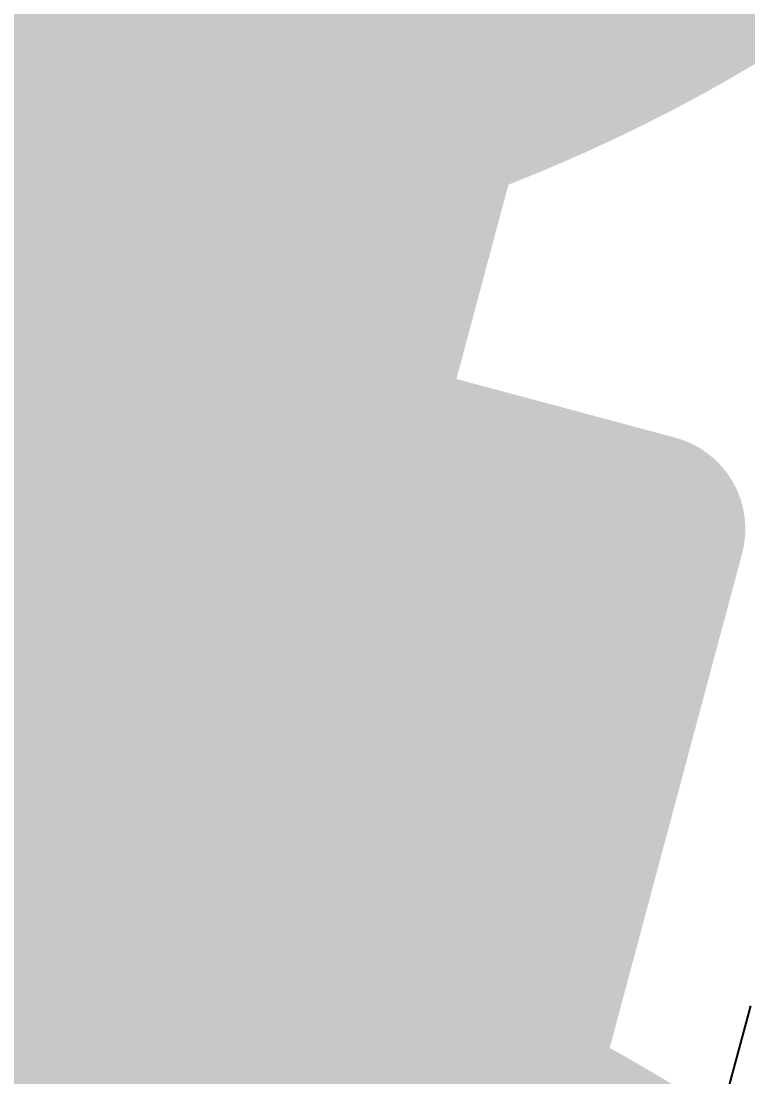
# Model space of a CAD drawing. Header units: inches. Extents: x -0.7 to 8.56, y -0.56 to 6.25.
# Drawn here: x 0.62984 to 0.64907, y 0.98081 to 1.00874 of the extents above; entities that cross this region are included whole.
import ezdxf

# ---------------------------------------------------------------- set-up
doc = ezdxf.new("R2010")
doc.units = ezdxf.units.IN
doc.header["$MEASUREMENT"] = 0
for name, color, linetype in [('Bottom Overlay', 54, 'Continuous'), ('Dimension', 6, 'Continuous'), ('Fabrication', 76, 'Continuous'), ('Top Layer', 1, 'Continuous'), ('Top Overlay', 2, 'Continuous'), ('Top Paste', 8, 'Continuous'), ('Top Solder', 216, 'Continuous')]:
    doc.layers.add(name, color=color, linetype=linetype)
doc.styles.add('Arial Black_Bold', font='', dxfattribs={"height": 0.2})
doc.styles.get('Arial Black_Bold').set_extended_font_data('Arial Black', bold=True)

# ---------------------------------------------------------------- blocks, each defined once
blk = doc.blocks.new('C___0402_20')
at = {"layer": 'Top Layer'}
blk.add_hatch(color=1, dxfattribs=at).paths.add_polyline_path([(-0.0275, -0.0125), (-0.0275, 0.0125), (-0.0095, 0.0125), (-0.0095, -0.0125)])
at = {"layer": 'Top Paste'}
blk.add_hatch(color=8, dxfattribs=at).paths.add_polyline_path([(-0.0275, -0.0125), (-0.0275, 0.0125), (-0.0095, 0.0125), (-0.0095, -0.0125)])
at = {"layer": 'Top Solder'}
blk.add_hatch(color=216, dxfattribs=at).paths.add_polyline_path([(-0.029862, -0.014862), (-0.029862, 0.014862), (-0.007138, 0.014862), (-0.007138, -0.014862)])
at = {"layer": 'Top Overlay'}
for points in [[(-0.011, 0.016, 0.005, 0.005, 0), (-0.031, 0.016, 0.005, 0.005, 0)], [(-0.031, -0.016, 0.005, 0.005, 0), (-0.031, 0.016, 0.005, 0.005, 0)]]:
    blk.add_lwpolyline(points, format="xyseb", dxfattribs=at)
blk.add_lwpolyline([(-0.03225, 0.016, 0.0025, 0.0025, 1), (-0.02975, 0.016, 0.0025, 0.0025, 1)], format="xyseb", close=True, dxfattribs=at)
blk.add_lwpolyline([(-0.03225, 0.016, 0.0025, 0.0025, 1), (-0.02975, 0.016, 0.0025, 0.0025, 1)], format="xyseb", close=True, dxfattribs=at)

msp = doc.modelspace()

# ---------------------------------------------------------------- linework, layer by layer
at = {"layer": 'Dimension'}
msp.add_lwpolyline([(2.295669, 0.766417, 0.01, 0.01, 1), (0.524016, 0.766417, 0.01, 0.01, 1)], format="xyseb", close=True, dxfattribs=at)
msp.add_lwpolyline([(0.484355, 1.014253, 0.015, 0.015, 0), (2.408178, 0.498766, 0.015, 0.015, 0)], format="xyseb", dxfattribs=at)
at = {"layer": 'Fabrication'}
for points in [[(2.094234, 1.23357, 0.0005, 0.0005, -1.1671), (0.617129, 0.534922, 0.0005, 0.0005, 0)], [(2.094234, 1.23357, 0.0005, 0.0005, -1.1671), (0.617129, 0.534922, 0.0005, 0.0005, 0)], [(2.094234, 1.23357, 0.0005, 0.0005, -1.1671), (0.617129, 0.534922, 0.0005, 0.0005, 0)], [(2.094234, 1.23357, 0.0005, 0.0005, -1.1671), (0.617129, 0.534922, 0.0005, 0.0005, 0)], [(0.617139, 1.004447, 0.0005, 0.0005, -0.076993), (0.725323, 1.233285, 0.0005, 0.0005, 0)], [(0.617139, 1.004447, 0.0005, 0.0005, -0.076993), (0.725323, 1.233285, 0.0005, 0.0005, 0)], [(0.617139, 1.004447, 0.0005, 0.0005, -0.076993), (0.725323, 1.233285, 0.0005, 0.0005, 0)], [(0.617139, 1.004447, 0.0005, 0.0005, -0.076993), (0.725323, 1.233285, 0.0005, 0.0005, 0)], [(2.146108, 1.225917, 0.0005, 0.0005, -1.205705), (0.558167, 0.612204, 0.0005, 0.0005, 0)], [(2.146108, 1.225917, 0.0005, 0.0005, -1.205705), (0.558167, 0.612204, 0.0005, 0.0005, 0)], [(0.558173, 0.927164, 0.0005, 0.0005, -0.093151), (0.673459, 1.225622, 0.0005, 0.0005, 0)], [(0.558173, 0.927164, 0.0005, 0.0005, -0.093151), (0.673459, 1.225622, 0.0005, 0.0005, 0)], [(0.645451, 0.966534, 0.0005, 0.0005, -0.501294), (0.617139, 1.004447, 0.0005, 0.0005, 0)], [(0.645451, 0.966534, 0.0005, 0.0005, -0.501294), (0.617139, 1.004447, 0.0005, 0.0005, 0)], [(0.645451, 0.966534, 0.0005, 0.0005, -0.501294), (0.617139, 1.004447, 0.0005, 0.0005, 0)], [(0.645451, 0.966534, 0.0005, 0.0005, -0.501294), (0.617139, 1.004447, 0.0005, 0.0005, 0)]]:
    msp.add_lwpolyline(points, format="xyseb", dxfattribs=at)
at = {"layer": 'Top Layer'}
msp.add_line((0.649141, 0.982689), (0.647903, 0.97807), dxfattribs=at)
for points in [[(0.560812, 0.51712, 0.08, 0.08, -0.267603), (0.765842, 1.377872, 0.08, 0.08, 0)], [(0.628853, 0.991232, 0.02, 0.02, 0), (0.636596, 1.020131, 0.02, 0.02, 0)]]:
    msp.add_lwpolyline(points, format="xyseb", dxfattribs=at)
msp.add_lwpolyline([(0.623853, 0.991232, 0.01, 0.01, 1), (0.633853, 0.991232, 0.01, 0.01, 1)], format="xyseb", close=True, dxfattribs=at)

# ---------------------------------------------------------------- block references
at = {"rotation": 255}
msp.add_blockref('C___0402_20', (0.623029, 0.969499), dxfattribs=at)

# ---------------------------------------------------------------- texts
at = {"layer": 'Bottom Overlay', "style": 'Arial Black_Bold', "text_generation_flag": 2}
msp.add_text('BLDC', height=0.1, rotation=270, dxfattribs=at).set_placement((0.569631, 0.665432))

doc.saveas('drawing.dxf')
